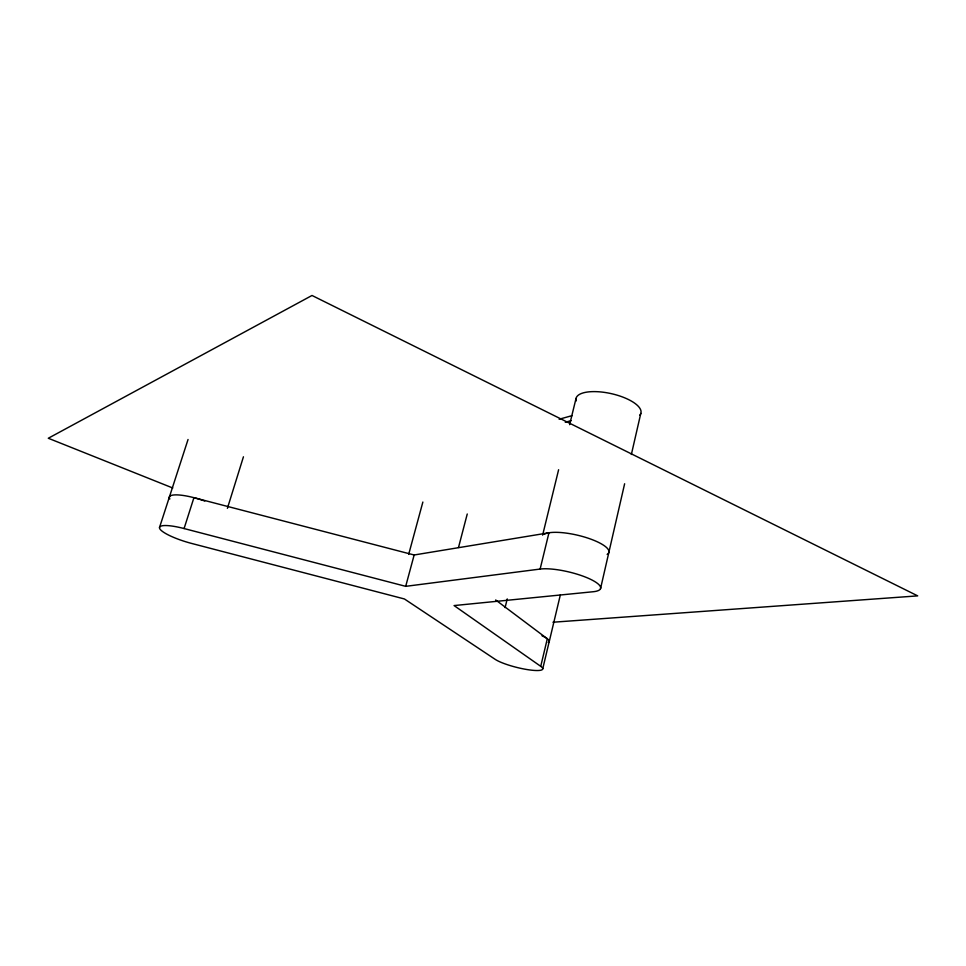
<?xml version="1.0" encoding="UTF-8"?>
<svg xmlns="http://www.w3.org/2000/svg" width="966" height="966" viewBox="0 0 966 966"><rect width="100%" height="100%" fill="white"/><g stroke="black" fill="none" stroke-linecap="round" stroke-linejoin="round"><path stroke-width="1.45" d="M600.526 588.668L624.628 483.761M631.366 454.467L640.784 413.448M540.731 666.335L454.08 605.573L593.16 591.735A34.486 8.585 13.5 0 0 587.702 578.006A34.486 8.585 13.5 0 0 540.127 569.059L405.696 586.338L184.083 528.547A29.572 6.134 17 0 0 159.74 528.656A29.572 6.134 17 0 0 191.582 543.423L404.416 598.968L495.232 659.38A25.671 4.782 14.1 0 0 528.016 669.704A25.671 4.782 14.1 0 0 540.731 666.335L547.311 638.743L495.679 599.971M542.759 668.713L549.28 641.291M549.231 641.629L560.34 594.911M542.626 535.152L558.614 469.73M569.626 424.654L576.026 398.487M540.127 569.059L548.954 532.785L414.148 554.991L193.924 497.683L184.083 528.547M505.085 607.626L507.247 598.908M458.5 547.505L467.254 513.984M408.678 554.399L422.866 502.042M405.696 586.338L414.148 554.991M227.396 508.345L243.444 456.797M159.523 527.46L169.364 497.116M169.424 496.91L188.044 439.494M559.133 419.244L572.162 415.609M565.279 422.263L571.075 420.669M552.95 622.225L917.7 595.877L312.006 295.475L48.3 438.25L172.769 487.999M169.847 498.975A29.391 6.726 17.2 0 1 204.768 501.028M576.147 400.975A33.255 12.365 12.6 0 1 611.188 393.621A33.255 12.365 12.6 0 1 639.733 415.235M544.256 534.246A34.233 9.394 13.3 0 1 586.809 537.76A34.233 9.394 13.3 0 1 607.143 554.399M541.998 635.773A25.527 5.253 14 0 1 548.229 642.632"/></g></svg>
